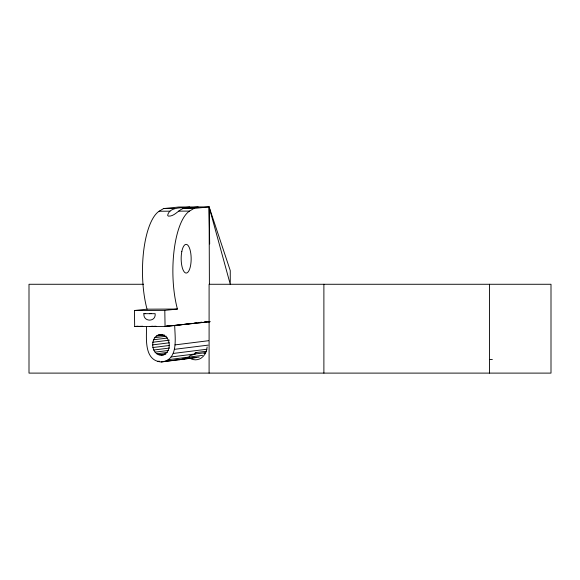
<?xml version="1.0" encoding="UTF-8"?>
<svg xmlns="http://www.w3.org/2000/svg" width="580" height="580" viewBox="0 0 580 580"><rect width="100%" height="100%" fill="white"/><g stroke="black" fill="none" stroke-linecap="round" stroke-linejoin="round"><path stroke-width="0.87" d="M163.719 354.808C150.126 358.266 148.516 333.399 162.335 334.464M146.551 326.453C146.544 338.299 143.818 360.557 161.182 361.964C178.981 360.426 174.856 337.335 174.71 325.576L192.183 323.364M189.609 357.99A14.181 11.941 -90 0 0 201.354 357.99C204.907 355.453 206.966 351.248 207.118 346.934M195.315 353.938L196.178 352.546L206.407 351.262M189.674 206.98C183.019 208.198 169.498 206.357 167.627 215.332L168.301 216.115C174.101 216.652 177.908 210.54 182.983 208.517L198.135 206.944M193.959 208.438L189.493 211.098A61.944 21.648 89.8 0 0 177.422 309.046L164.807 310.365L165.061 326.41L210.004 321.704L165.061 326.41L134.676 326.54L134.429 310.503L147.037 309.183A61.944 21.648 89.8 0 1 159.116 211.229L163.575 208.568L178.713 207.031L209.097 206.893L230.26 270.599L230.26 284.272L209.097 206.893L193.959 208.438L182.983 208.517M161.073 355.141C172.253 354.489 171.81 335.16 160.762 334.66M196.178 352.546L195.011 352.988L195.083 353.967L189.718 355.823L189.334 357.041L185.491 357.99L184.28 358.955L179.053 359.738M203.935 353.3L205.654 352.988M160.95 334.711L162.4 334.479M193.959 323.147L196.627 322.813M199.302 322.487L201.97 322.154M204.638 321.827L206.415 321.603M158.579 335.008L162.733 334.493M156.556 336.03L164.539 335.037M154.831 337.661L166.3 336.226M153.526 339.779L167.635 338.017M152.714 342.251L169.476 340.156M152.468 344.897L169.222 342.809M152.794 347.55L169.556 345.455M175.008 344.897L208.517 340.714M153.678 350.023L169.556 348.036M174.594 349.32L208.104 345.129M155.056 352.14L168.287 350.487M156.832 353.771L167.41 352.444M158.884 354.793L165.938 353.909M163.256 354.793L165.024 354.568M173.246 353.43L206.813 349.254M171.064 356.968L204.696 352.77M168.185 359.68L202.579 355.38M157.528 361.383L159.29 361.166M164.814 361.383L199.223 357.084M161.182 361.964L196.482 357.555M142.731 326.243L134.676 326.54L137.373 326.257M143.883 313.678L155.157 313.678C156.107 322.299 143.079 322.212 143.883 313.678L145.681 313.497M149.517 313.678L151.322 313.497M152.562 326.25L149.872 326.475L156.078 326.25M134.676 326.54L138.265 326.257M166.728 325.866L174.71 325.576L172.949 325.576M159.116 211.229L169.962 211.185M178.618 211.142L189.493 211.098M147.037 309.183L177.422 309.046M134.429 310.503L164.807 310.365M163.575 208.568L174.522 208.554M143.615 284.272L29 284.272L29 373.107L551 373.107L551 284.272L209.097 284.272L209.097 373.107M489.498 359.44L492.355 359.44M209.677 243.963L209.097 206.893L209.402 284.272M489.498 284.272L489.498 373.107M323.887 284.272L323.887 373.107M181.815 251.531A14.348 4.995 89.8 0 0 186.209 273.057A14.348 4.995 89.8 0 0 190.465 251.531A14.348 4.995 89.8 0 0 181.815 251.531"/></g></svg>
